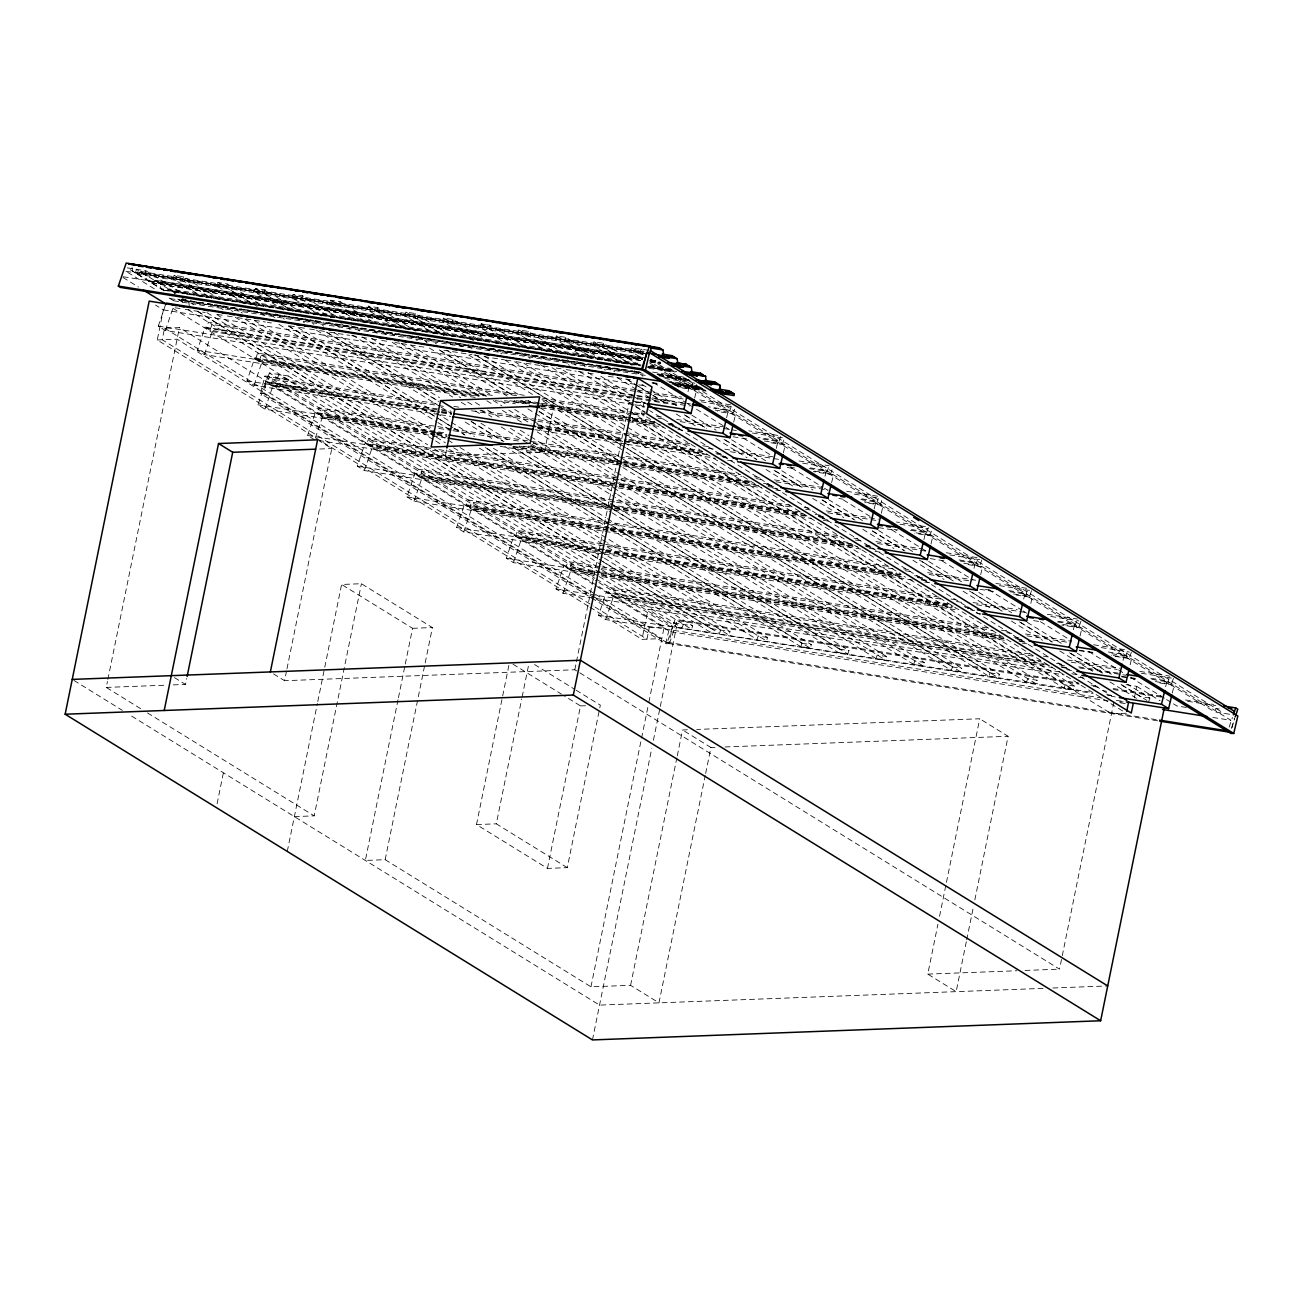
<?xml version="1.0" encoding="UTF-8"?>
<svg xmlns="http://www.w3.org/2000/svg" width="1303" height="1303" viewBox="0 0 1303 1303"><rect width="100%" height="100%" fill="white"/><g stroke="black" fill="none" stroke-linecap="round" stroke-linejoin="round"><path stroke-width="0.75" stroke-dasharray="5 3.75" d="M647.379 353.781L134.909 272.604L644.301 353.406M149.356 281.253L642.412 359.677M642.721 358.879L157.663 282.099L155.236 280.275L151.734 283.044L640.783 360.508M171.719 290.618L169.423 289.103L165.921 291.807M588.337 606.204L157.272 339.953L163.38 309.902L155.497 305.032M596.66 585.291L179.439 327.607L164.585 328.161L162.223 339.774L593.288 606.025M140.61 708.653L106.243 687.414L107.449 681.453M107.856 679.466L179.439 327.607M173.299 684.889L185.498 684.433L186.704 678.472M217.096 803.723L223.399 772.777M1113.837 702.187L1059.534 969.155L574.802 669.758L284.559 680.703L286.579 670.784M286.969 668.797L331.776 448.558L319.17 440.772M287.279 851.429L317.378 703.506M317.785 701.535L341.598 584.461L361.403 583.711L432.384 627.557L425.12 663.276M294.364 816.606L314.186 815.857L361.403 583.711M446.506 449.991L445.317 455.789L544.393 452.06L553.824 405.624L542.797 398.816M398.034 699.727L365.345 860.436L385.151 859.687L590.959 986.811L630.587 985.329L658.976 1002.854L705.249 775.432M398.441 697.74L404.891 665.996M405.298 664.009L412.562 628.307L341.598 584.461M385.151 859.687L424.713 665.247M576.105 690.199L600.341 705.167L567.277 867.651L547.455 868.401L476.491 824.571L509.554 662.071M567.277 867.651L496.296 823.822L521.705 698.978M522.112 696.991L528.562 665.296M574.802 669.758L576.024 663.764M576.431 661.777L629.121 402.79L643.975 402.236L647.444 404.37M547.455 868.401L580.519 705.917L563.205 695.216M643.975 402.236L641.613 413.833L845.891 540.012M592.556 595.829L661.81 638.6L641.988 639.35L648.112 609.299L1064.339 674.938M595.65 594.412L649.317 627.557L646.956 639.17L595.015 607.084M590.959 986.811L641.157 740.088M641.565 738.101L648.454 704.271M648.861 702.284L664.172 627.004L598.386 586.366M592.458 1039.924L651.793 748.28M653.406 740.316L659.888 708.457M660.295 706.47L676.501 626.841L648.112 609.299M630.587 985.329L676.86 757.89M677.267 755.903L682.544 729.973L688.603 729.745M705.656 773.445L710.933 747.499L682.544 729.973M966.305 941.776L956.158 991.648L927.769 974.123L937.916 924.234M939.544 916.27L946.043 884.346M946.45 882.343L979.726 718.767L696.698 729.436M966.712 939.789L973.211 907.865M974.839 899.884L1008.115 736.293L979.726 718.767M1134.392 697.789L1136.721 686.355L1122.649 684.124M596.579 579.281L672.723 626.32L668.634 643.731L665.686 643.715L260.665 393.555L264.77 376.127L267.718 376.16L594.934 578.271M594.201 597.768L263.613 393.571L267.718 376.16M665.686 643.715L669.791 626.303L595.357 580.324M1232.182 727.628L1234.446 717.937M688.017 391.682L689.401 385.835M694.662 398.018L696.502 390.216L678.456 387.366M726.602 417.742L728.442 409.94L708.392 406.78M733.687 422.123L735.527 414.338L717.481 411.471M776.279 448.427L778.119 440.626L758.069 437.466M783.38 452.809L785.22 445.023L769.177 442.483M824.994 476.295L826.379 470.432L810.303 467.891M831.623 482.631L833.464 474.829L813.381 471.637M874.215 508.919L876.056 501.118L859.98 498.577M881.317 513.301L883.157 505.515L865.062 502.649M923.892 539.605L925.733 531.803L909.657 529.262M930.994 543.986L932.834 536.201L914.739 533.334M974.025 568.352L975.41 562.489L957.33 559.639M980.67 574.672L982.511 566.87L966.435 564.329M1023.702 599.022L1025.086 593.174L1007.007 590.324M1030.803 603.419L1032.188 597.556L1016.112 595.015M1073.395 629.707L1074.763 623.86L1056.684 621.01M1080.024 636.043L1081.865 628.241L1061.766 625.065M1123.072 660.393L1124.44 654.546L1108.364 652.005M1130.157 664.774L1131.541 658.927L1111.443 655.751M1165.648 686.697L1167.032 680.85L1148.937 677.983M1172.293 693.033L1174.133 685.231L1158.058 682.691M144.763 274.265L145.936 270.812L127.14 267.848L163.429 290.26M219.832 299.169L183.544 276.757L174.146 275.275L172.973 278.728L202.34 296.872M632.802 404.419L165.367 330.49L158.266 326.108L166.1 303.062M165.367 330.49L173.185 307.443M182.371 280.21L183.544 276.757M244.378 302.996L216.738 285.911L217.91 282.458L227.308 283.94L263.597 306.352M475.237 397.431L204.392 354.595L197.307 350.214L205.125 327.167L650.246 397.578M257.245 306.596L226.136 287.393L227.308 283.94M204.392 354.595L212.226 331.565L205.125 327.167M283.728 309.967L254.346 291.823L255.518 288.37L264.932 289.852L301.221 312.264M293.126 311.45L263.76 293.305L264.932 289.852M438.639 414.468L254.069 385.281L246.984 380.899L254.802 357.853L495.417 395.917M479.748 395.965L259.199 361.094L255.649 358.895L257.603 353.146L524.262 395.314M259.199 361.094L261.154 355.328L257.603 353.146M254.069 385.281L261.903 362.25L254.802 357.853M321.336 315.88L291.97 297.736L293.142 294.283L302.54 295.765L337.102 317.101M445.952 437.808L265.014 409.175L257.913 404.793L265.747 381.763L450.61 410.999M269.379 373L268.206 376.453L287.018 379.417L288.175 375.948L269.379 373L597.833 575.877M302.54 295.765L301.368 299.218L291.97 297.736M265.014 409.175L272.832 386.144L439.616 412.53M277.604 377.935L278.777 374.482L691.535 629.268L692.707 625.815L597.621 567.082M357.234 320.733L329.578 303.648L330.75 300.195L340.164 301.677L376.453 324.089M340.164 301.677L338.992 305.13L329.578 303.648M314.691 439.86L307.589 435.479L315.424 412.448L446.033 433.101M315.342 437.955L322.525 416.83L435.039 434.632M415.787 331.092L377.772 307.622L368.358 306.14L367.185 309.593L396.568 327.737M377.772 307.622L376.6 311.075L405.966 329.219M451.652 335.979L415.364 313.567L405.966 312.085L404.793 315.538L434.176 333.682M860.957 549.1L364.368 470.546L357.266 466.165L365.101 443.134L801.15 512.112M415.364 313.567L414.191 317.02L441.847 334.105M364.368 470.546L372.202 447.515L617.345 486.296M489.276 341.891L452.988 319.479L443.59 317.997L442.417 321.45L473.51 340.669M451.815 322.932L452.988 319.479M912.654 580.096L414.045 501.232L406.943 496.85L414.777 473.82L850.826 542.781M414.045 501.232L421.879 478.201L612.768 508.398M528.611 348.911L490.596 325.392L481.198 323.91L480.009 327.411L509.392 345.556M489.423 328.877L490.596 325.392L481.182 323.942M564.492 353.797L528.204 331.369L518.789 329.903L517.617 333.356L546.999 351.501M602.442 553.856L463.721 531.917L456.62 527.536L464.454 504.505L609.136 527.389M527.031 334.822L528.204 331.369M463.721 531.917L471.556 508.887L905.585 577.538M602.084 359.742L565.795 337.33L556.397 335.848L555.225 339.301L582.881 356.37M565.795 337.33L564.622 340.783L592.279 357.853M593.826 575.323L513.398 562.603L506.313 558.221L514.131 535.191L604.559 549.491M513.398 562.603L521.233 539.572L955.278 608.224M639.708 365.654L603.419 343.243L594.021 341.761L592.849 345.214L622.215 363.358M603.419 343.243L602.247 346.696L631.629 364.84M648.552 350.328L631.629 347.673L630.457 351.126L642.558 358.602L146.734 279.966L146.001 274.575L143.656 273.125L145.969 274.607M1059.681 671.843L563.075 593.288L555.99 588.907L563.808 565.877L599.983 571.594M639.871 352.608L641.043 349.139L644.496 351.289M563.075 593.288L570.909 570.258L599.038 574.704M1102.257 698.131L605.667 619.593L598.566 615.211L606.4 592.181L1040.429 660.833M605.667 619.593L613.501 596.562L1049.534 665.524M691.437 387.089L692.74 383.261M694.988 389.288L696.942 383.522M731.064 406.927L729.761 410.771L713.718 408.23M734.615 409.126L733.312 412.953L715.266 410.103M1157.65 720.82L669.416 643.617L667.283 642.298L675.117 619.267L1078.965 683.13M669.416 643.617L677.234 620.57L1079.096 684.124M683.309 624.332L682.137 627.802L599.152 576.545M602.344 561.381L711.21 628.616L710.037 632.069L602.898 565.893M783.803 440.023L782.5 443.867L778.95 441.668L780.904 435.902L748.834 430.837M720.624 630.098L719.451 633.551L197.567 311.205M600.422 551.527L730.022 631.58L728.849 635.033L604.429 558.173M460.04 447.532L767.63 637.525L766.457 640.978L607.475 542.781M832.063 469.829L830.76 473.673L827.21 471.474L828.513 467.63M607.475 518.757L811.394 644.692L810.222 648.161L800.808 646.679L801.98 643.226L485.758 447.89M881.74 500.515L880.437 504.359L876.886 502.16L878.189 498.316M610.537 503.316L849.002 650.604L847.83 654.073L838.432 652.591L839.604 649.138L513.007 447.401M876.039 658.504L877.212 655.051L886.626 656.517L885.454 659.986L876.039 658.504L615.114 497.339M931.417 531.201L930.114 535.044L926.563 532.846L928.534 527.08L896.415 522.014M913.664 664.416L914.836 660.963L924.234 662.429L923.061 665.898L913.664 664.416L535.224 430.658M981.794 559.997L979.84 565.746L976.289 563.564L978.244 557.798L946.141 552.716M540.208 407.953L961.842 668.39L960.669 671.843L951.271 670.361L952.444 666.908L624.104 464.112M624.463 442.711L999.45 674.335L998.277 677.788L988.879 676.306L990.052 672.853L627.15 448.704M1031.52 590.699L1029.549 596.448L1025.998 594.266L1027.318 590.422M1026.487 682.218L1027.66 678.765L1037.074 680.247L1035.901 683.7L1026.487 682.218L629.04 436.733M1080.953 621.238L1078.982 626.987L1075.447 624.805L1076.75 620.961M630.571 411.846L1074.666 686.192L1073.493 689.645L1064.095 688.163L632.102 421.292M1131.33 652.347L1129.375 658.113L1125.825 655.914L1127.128 652.086M1148.709 701.535L1149.881 698.082L1127.421 684.205M1173.433 678.358L1171.478 684.108L1167.928 681.925L1169.231 678.081M1229.592 714.256L1214.543 711.894L1215.715 708.441L1219.478 709.027M1229.169 727.107L1232.426 717.513M1231.302 728.426L1234.56 718.816M149.112 281.432L642.46 359.644M160.171 283.386L157.712 282.099L160.204 283.337L160.92 288.729L640.783 364.775M171.963 290.846L174.39 292.116L175.156 297.459M149.21 281.285L642.346 359.302M172.012 290.813L641.076 365.003M642.623 354.269L137.532 274.216L141.033 271.513L644.122 351.24M137.532 274.281L141.033 271.561L143.379 272.962L642.754 352.233M183.625 297.817L180.123 300.521L643.112 373.912M171.866 290.83L169.423 289.038L640.441 363.7M157.272 339.953L177.078 339.203L590.829 594.771M541.706 406.096L553.824 405.624M632.704 414.175L646.565 413.654M319.658 449.014L331.776 448.558M412.562 628.307L432.384 627.557M649.317 627.557L664.172 627.004M106.243 687.414L165.172 685.199M580.519 705.917L586.464 705.689M1119.407 701.975L1123.121 701.845M1126.346 713.23L1111.475 713.8L631.955 417.611M710.933 747.499L714.972 747.352M725.087 746.961L1008.115 736.293M476.491 824.571L496.296 823.822M927.769 974.123L1016.959 970.751M1025.07 970.442L1059.534 969.155M1043.068 988.374L599.543 1005.102L129.062 714.5M1052.84 988L1107.729 985.931M260.665 393.555L263.613 393.571M669.791 626.303L1092.728 692.463M643.682 352.103L132.548 271.187L132.059 267.587M125.968 271.301L642.558 352.331M216.738 285.911L226.136 287.393M254.346 291.823L263.76 293.305M155.236 280.275L644.285 357.739L155.22 280.324L157.533 281.757M650.604 359.84L656.647 360.768M123.296 276.741L640.913 358.472M650.93 359.986L656.94 361.012M650.734 360.198L656.761 361.094M650.36 360.622L660.393 362.169M650.197 360.736L660.491 362.495M649.236 360.833L660.458 362.527M151.734 282.995L640.783 360.442M650.816 362.039L660.833 363.618L650.816 362.087M650.474 365.231L670.508 368.456M649.985 366.192L672.039 369.677M648.894 366.42L673.146 370.085M165.481 290.341L640.506 365.54M648.519 366.86L672.576 370.606M163.315 290.194L640.62 365.866M676.697 371.583L647.412 367.023L673.439 371.192M174.358 292.149L184.391 293.729M186.394 294.055L194.408 295.325M196.411 295.634L266.561 306.759M268.565 307.068L276.578 308.339M278.581 308.664L338.715 318.176M340.718 318.502L348.748 319.772M350.751 320.082L358.765 321.352M360.768 321.678L410.868 329.61M412.888 329.92L430.918 332.786M432.922 333.096L440.935 334.366M442.939 334.692L483.038 341.044M485.042 341.353L493.055 342.624M495.059 342.95L503.072 344.204M505.075 344.529L513.105 345.8M515.108 346.109L565.209 354.058M567.212 354.367L575.226 355.638M577.229 355.963L585.259 357.234M587.262 357.543L595.276 358.814M597.279 359.139L633.356 364.84M648.975 368.26L675.019 372.446M652.64 372.088L684.694 377.235M658.194 373.961L686.258 378.407L657.266 374.026M657.07 374.238L685.15 378.636M181.508 299.543L221.591 305.879M223.595 306.205L241.625 309.055M243.628 309.381L251.658 310.651M253.662 310.961L257.668 311.596M265.682 312.867L273.695 314.137M275.699 314.463L313.795 320.489M315.798 320.815L323.812 322.085M325.815 322.395L333.829 323.665L324.854 322.509M335.832 323.975L395.965 333.503M397.969 333.829L405.982 335.099M407.986 335.408L478.136 346.517M480.156 346.842L488.169 348.113M490.172 348.422L550.306 357.95M552.309 358.26L560.323 359.53L551.348 358.374M562.326 359.856L612.443 367.788M614.446 368.114L632.476 370.964M634.48 371.29L640.669 372.072M658.715 374.987L688.782 379.694M181.508 299.592L221.591 305.944M221.836 306.091L251.935 310.831M252.701 311.075L261.952 312.411M262.717 312.655L314.072 320.668M314.837 320.913L324.089 322.248M334.871 324.089L385.949 331.988M386.193 332.118L478.429 346.696M479.195 346.94L488.446 348.292M489.211 348.536L550.583 358.13M561.365 359.97L612.443 367.853M612.671 368L640.783 372.414M658.781 375.297L689.678 380.248M170.09 298.566L643.275 373.407M659.318 375.948L693.391 381.339M663.162 377.039L691.225 381.535M173.641 300.765L646.825 375.606M664.872 378.456L694.939 383.212M666.827 380.867L700.9 386.307M670.361 382.447L700.444 387.17M669.123 382.333L701.242 387.382M673.276 383.326L701.34 387.724M672.902 383.701L702.968 388.457L672.723 383.864M671.762 383.962L701.861 388.685M651.989 382.61L658.895 383.587M676.941 386.437L706.128 391.161M175.205 307.769L183.218 309.039M185.221 309.348L205.271 312.525M217.308 314.43L225.321 315.701M227.325 316.01L235.354 317.281M237.358 317.59L265.421 322.036M267.424 322.362L271.431 322.981M289.478 325.848L297.507 327.118M299.511 327.428L307.524 328.698M309.528 329.007L317.557 330.278M319.561 330.604L327.574 331.874M329.578 332.184L349.627 335.36M351.631 335.669L359.661 336.94M361.664 337.265L369.677 338.536M371.681 338.845L379.71 340.116M381.714 340.425L389.727 341.695M399.76 343.292L391.731 342.021L478.201 395.444M401.764 343.601L425.82 347.412M443.867 350.263L471.947 354.709M473.95 355.019L481.963 356.289M483.967 356.599L504.017 359.775M506.02 360.1L514.05 361.354L628.486 432.205M516.053 361.68L524.067 362.951M526.07 363.26L548.123 366.746M556.153 368.016L564.166 369.286M566.17 369.612L576.203 371.192M578.206 371.518L586.22 372.772M588.223 373.098L596.253 374.368M608.273 376.274L632.346 380.069M652.396 383.245L658.406 384.19M163.38 309.902L643.959 385.688M635.489 389.792L208.415 322.232L206.46 327.998L635.522 395.868M637.493 390.102L651.516 392.317M653.52 392.643L681.599 397.073M699.646 399.94L731.716 405.005M635.017 391.34L211.966 324.431L210.011 330.18L635.066 397.415M637.02 391.666L683.147 398.962M701.193 401.813L731.26 406.569M652.249 397.904L690.346 403.914M637.542 396.177L685.655 403.783M637.069 397.741L689.206 405.982M212.226 331.565L635.278 398.474M637.281 398.783L679.4 405.445M158.266 326.108L633.73 401.308M635.734 401.617L645.767 403.213M634.805 404.744L644.838 406.324M542.309 398.164L632.541 412.448M634.545 412.758L644.578 414.338M656.598 416.243L662.608 417.204M676.648 419.419L724.777 427.026M261.154 355.328L517.796 395.917M541.853 399.728L632.085 413.996M634.089 414.321L644.105 415.901M658.145 418.116L666.159 419.387M680.199 421.618L736.342 430.495M752.385 433.019L782.451 437.792M525.484 400.672L539.523 402.888M541.527 403.213L653.813 420.967M667.836 423.182L673.863 424.143M255.649 358.895L488.234 395.689M520.304 400.754L630.587 418.198M632.59 418.524L654.643 422.009M668.683 424.224L676.697 425.495M762.906 439.127L778.95 441.668M197.307 350.214L486.182 395.9M516.281 400.656L630.636 418.752M632.639 419.061L654.709 422.563M668.748 424.778L676.778 426.048M509.815 400.738L529.865 403.897M539.898 405.494L630.115 419.761M632.118 420.071L660.198 424.517M672.234 426.423L678.244 427.368M764.454 441L782.5 443.867M261.903 362.25L478.445 396.487M504.505 400.624L524.555 403.783M540.598 406.324L630.831 420.592M632.835 420.918L660.898 425.348M674.938 427.579L680.948 428.524M733.084 436.766L747.124 438.997M495.287 400.607L515.353 403.783M541.429 407.904L663.813 427.254M677.853 429.485L683.863 430.43M435.837 403.507L269.281 377.153L267.327 382.919L439.909 410.217M453.9 406.357L459.926 407.318M479.993 410.494L536.184 419.371M538.188 419.696L690.704 443.818M702.74 445.724L710.77 446.994M724.81 449.209L772.988 456.832M799.065 460.953L829.164 465.725M443.411 406.324L272.832 379.352L270.877 385.102L439.437 411.781M471.507 410.771L535.712 420.934M537.716 421.244L692.251 445.691M708.295 448.232L714.321 449.177M730.38 451.718L778.543 459.34M802.615 463.151L826.705 466.963M537.015 424.664L621.417 438.02M629.447 439.29L699.776 450.415M715.852 452.955L721.878 453.916M441.912 410.526L451.946 412.123M538.237 425.772L626.531 439.73M628.535 440.056L702.789 451.799M716.845 454.014L722.856 454.975M809.147 468.624L827.21 471.474M246.984 380.899L439.567 411.357M441.57 411.667L451.604 413.263M537.878 426.912L626.14 440.87M628.144 441.18L704.386 453.249M720.429 455.789L726.455 456.734M441.44 412.09L451.473 413.67M537.764 427.319L704.337 453.672M722.399 456.522L726.406 457.158M790.628 467.321L794.635 467.956M814.701 471.132L830.76 473.673M441.636 412.839L451.685 414.435M538.09 428.101L708.881 455.122M722.953 457.337L728.98 458.298M787.256 467.516L795.286 468.787M440.642 414.794L450.675 416.374M534.947 429.697L625.212 443.981M627.215 444.307L715.494 458.265M727.53 460.171L735.56 461.441M451.408 428.801L318.958 407.839L317.004 413.605L435.397 432.335M453.411 429.11L617.964 455.138M625.994 456.408L740.381 474.504M754.421 476.719L762.45 477.989M774.503 479.895L822.665 487.517M846.738 491.329L878.841 496.41M430.87 427.172L322.509 410.038L320.554 415.787L434.941 433.883M438.899 428.443L450.936 430.348M452.955 430.674L521.184 441.456M533.22 443.362L741.928 476.377M755.968 478.592L763.998 479.862M776.034 481.768L828.219 490.026M854.296 494.146L878.385 497.958M528.415 446.147L751.473 481.426M763.525 483.332L771.555 484.602M437.401 432.645L445.431 433.915M523.692 446.294L622.036 461.848M624.039 462.174L752.466 482.485M766.522 484.7L774.552 485.97M860.843 499.619L876.886 502.16M257.913 404.793L434.844 432.775M436.847 433.101L446.896 434.697M519.278 446.147L752.499 483.022M768.575 485.579L774.617 486.524M436.945 434.208L446.978 435.788M513.203 446.261L621.564 463.412M756.017 484.667L623.567 463.721L960.669 671.843M768.053 486.573L776.083 487.843M864.378 501.818L880.437 504.359M437.059 434.941L447.108 436.538M513.415 447.027L621.922 464.194M623.942 464.503L758.558 485.807M772.63 488.022L778.657 488.983M838.937 498.512L842.96 499.147M500.238 446.392L620.863 465.464M622.883 465.79L761.604 487.729M775.676 489.961L783.722 491.231M430.853 448.362L368.635 438.525L366.68 444.29L617.524 483.967M438.867 449.633L619.479 478.201M621.498 478.527L790.058 505.189M804.114 507.404L812.127 508.675M826.183 510.906L878.352 519.148M619.023 479.765L372.186 440.723L370.231 446.473L617.068 485.514M621.026 480.074L791.605 507.062M805.645 509.278L813.675 510.548M827.731 512.779L875.893 520.386M899.966 524.197L928.062 528.643M815.206 514.327L823.252 515.597M619.528 484.276L802.143 513.17M818.203 515.711L824.229 516.656M910.52 530.305L926.563 532.846M307.589 435.479L617.215 484.455M619.218 484.781L802.176 513.708M818.251 516.249L824.294 517.21M619.072 485.84L805.694 515.353M819.75 517.584L827.78 518.855M894.005 529.327L898.011 529.963M916.074 532.813L930.114 535.044M619.365 486.605L808.251 516.493M822.307 518.708L828.333 519.669M878.58 527.617L896.659 530.468M318.714 440.495L616.27 487.566M618.274 487.892L811.28 518.415M823.349 520.32L831.395 521.591M837.78 535.582L418.361 469.243L416.406 474.992L853.872 544.198M853.823 538.123L857.846 538.758M875.909 541.608L922.052 548.905M614.56 501.899L421.911 471.425L419.941 477.191L612.605 507.665M616.563 502.225L841.315 537.764M855.371 539.996L863.4 541.266M877.44 543.481L927.606 551.413M949.692 554.915L979.791 559.671M864.899 545.012L872.929 546.283M865.925 546.104L873.938 547.374M960.23 561.023L976.289 563.564M357.266 466.165L612.605 506.558M614.609 506.867L853.872 544.719M865.925 546.625L873.971 547.895M614.609 507.975L857.423 546.38M869.459 548.286L875.486 549.247M963.78 563.205L979.84 565.746M614.788 508.707L855.908 546.853M930.261 558.612L944.333 560.844M875.03 551.332L883.076 552.602M887.49 566.284L468.07 499.945L466.116 505.711L608.599 528.236M903.549 568.825L909.559 569.786M927.622 572.636L977.787 580.568M995.85 583.435L1027.969 588.5M893.044 568.792L471.621 502.144L469.666 507.893L608.126 529.8M905.08 570.698L913.11 571.968M929.169 574.509L971.305 581.171M999.401 585.617L1029.5 590.373M611.14 527.699L896.48 572.831M914.576 575.698L922.605 576.968M610.602 528.562L901.578 574.59M917.638 577.131L925.667 578.385M1009.955 591.725L1025.998 594.266M406.943 496.85L607.996 528.66M610.016 528.969L901.529 575.079M917.621 577.62L925.651 578.89M610.146 530.109L905.129 576.773M921.188 579.314L929.218 580.584M985.41 589.477L991.42 590.422M1013.506 593.924L1029.549 596.448M921.661 580.079L927.703 581.04M979.937 589.298L996.013 591.839M924.707 582.018L932.753 583.288M938.926 597.132L517.503 530.484L515.548 536.233L603.843 550.208M950.978 599.038L958.992 600.308M973.048 602.54L1017.187 609.511M1047.303 614.283L1077.402 619.039M940.473 599.005L521.053 532.666L519.099 538.432L603.387 551.755M956.532 601.546L964.546 602.817M976.598 604.722L1026.764 612.654M1050.837 616.466L1078.933 620.912M606.563 549.801L952.2 604.478M964.253 606.384L968.276 607.019M605.862 550.517L951.027 605.113M965.067 607.345L971.093 608.289M1057.385 621.938L1075.447 624.805M456.62 527.536L603.387 550.746M605.406 551.071L953.226 606.09M967.298 608.306L971.321 608.941M605.39 552.081L952.558 606.986M970.621 609.853L974.644 610.488M1062.939 624.446L1078.982 626.987M1033.637 620.619L1041.683 621.889M604.462 554.182L958.308 610.146M976.403 613.013L980.426 613.648M599.999 566.675L567.896 561.609L565.942 567.359L1001.404 636.239M602.019 567L987.316 627.948M1001.355 630.163L1009.385 631.434M1025.445 633.975L1071.603 641.271M1093.673 644.773L1127.779 650.164M599.543 568.238L571.447 563.792L569.492 569.558L593.565 573.369M601.546 568.564L992.87 630.457M1006.91 632.672L1014.939 633.942M1026.976 635.848L1071.131 642.835M1101.23 647.591L1129.326 652.037M602.002 571.919L997.854 634.528M1013.929 637.069L1019.956 638.014M1015.46 638.47L1021.471 639.415M1111.785 653.699L1125.825 655.914M506.313 558.221L1000.883 636.45M1016.975 638.991L1025.021 640.262M601.595 574.639L1006.958 638.747M1019.011 640.653L1027.025 641.923M1079.21 650.181L1093.25 652.396M1113.316 655.572L1129.375 658.113M601.058 575.03L1006.958 639.219M1019.011 641.141L1027.057 642.412M1079.291 650.669L1093.364 652.901M601.872 576.594L1007.985 640.832M1022.057 643.063L1030.103 644.333M1029.419 653.943L609.999 587.604L608.045 593.37L1041.504 661.924M1043.459 656.175L1051.488 657.445M1067.532 659.969L1119.717 668.227M1139.783 671.403L1169.882 676.159M1032.953 656.142L613.55 589.803L611.579 595.552L1049.062 664.758M1071.082 662.168L1117.241 669.465M1141.33 673.276L1171.43 678.032M1056.505 663.374L1062.531 664.318M1078.607 666.859L1120.808 673.537M1059.567 664.791L1065.577 665.735M1079.633 667.95L1125.792 675.263M1151.868 679.384L1167.928 681.925M1061.098 666.664L1067.124 667.608M1121.313 676.176L1129.326 677.446M1131.346 677.772L1135.353 678.407M1155.419 681.583L1171.478 684.108M1061.603 667.429L1069.633 668.7M1121.883 676.974L1137.959 679.514M555.99 588.907L1052.58 667.462M1066.652 669.677L1072.678 670.638M1071.734 673.749L1079.78 675.019M1078.412 677.153L1084.438 678.114M1091.018 685.036L1099.064 686.306M1113.12 688.521L1161.348 696.16M1185.453 699.972L1213.582 704.418M1093.152 686.355L1101.198 687.626M1113.251 689.531L1161.462 697.154M1187.587 701.291L1215.715 705.737M673.895 622.867L692.707 625.815M711.21 628.616L730.022 631.58M767.63 637.525L758.216 636.043L757.043 639.496L606.709 546.641M801.98 643.226L811.394 644.692M839.604 649.138L849.002 650.604M952.444 666.908L961.842 668.39M990.052 672.853L999.45 674.335M1074.682 686.16L1065.268 684.71L1064.095 688.163L1073.509 689.613L631.548 416.765M1102.875 690.655L1106.638 691.258M1149.881 698.082L1140.483 696.616L1119.733 683.798M1106.801 694.694L1114.847 695.965M1107.338 695.004L1111.101 695.59L649.708 410.608M1186.333 707.448L1176.918 705.982L1173.466 703.848M598.566 615.211L1093.152 693.44M1111.247 696.307L1115.27 696.942M1116.329 700.362L1122.355 701.323M1108.25 700.9L669.905 631.597L593.842 584.607M1120.319 702.822L1126.346 703.767M1212.816 717.448L1230.912 720.298L650.278 361.68M667.283 642.298L1157.536 719.826M631.629 347.673L643.731 355.133M650.637 359.416L1223.94 713.36M649.464 362.869L1214.543 711.894M594.021 341.761L632.036 365.231M634.317 370.834L642.949 376.16M653.324 382.577L686.16 402.855M687.886 403.914L694.792 408.181M696.519 409.256L724.175 426.325M725.901 427.4L729.354 429.534M743.182 438.069L772.565 456.213M791.572 467.956L822.665 487.175M824.408 488.234L827.861 490.368M843.416 499.977L872.782 518.122M891.789 529.865L926.352 551.218M941.906 560.811L973.015 580.03M988.57 589.64L1021.405 609.918M1023.132 610.977L1026.585 613.11M1040.413 621.661L1071.506 640.864M1088.787 651.549L1128.545 676.094M1130.271 677.153L1164.833 698.506M1166.56 699.581L1171.739 702.773M1136.721 686.355L1160.11 700.786M615.912 368.277L622.834 372.544M641.842 384.287L648.747 388.555M650.474 389.63L676.404 405.64M691.942 415.234L716.145 430.185M731.7 439.795L766.262 461.132M781.8 470.741L812.909 489.961M828.464 499.554L863.026 520.907M878.58 530.516L913.142 551.853M928.697 561.463L961.533 581.741M978.797 592.425L1011.633 612.703M1027.187 622.313L1061.75 643.649M1077.304 653.259L1111.866 674.612M606.107 366.387L614.739 371.73M626.841 379.206L637.2 385.607M638.942 386.682L651.028 394.141M652.754 395.216L666.582 403.751M685.59 415.494L706.324 428.296M725.331 440.039L756.44 459.259M775.448 471.002L804.831 489.146M822.112 499.815L854.947 520.092M872.228 530.761L905.048 551.039M922.329 561.723L951.711 579.868M972.445 592.67L1001.828 610.814M1020.835 622.557L1051.944 641.776M1070.952 653.52L1102.045 672.723M1121.069 684.466L1146.982 700.477M556.397 335.848L592.686 358.26M606.514 366.794L613.42 371.062M627.248 379.613L651.435 394.548M653.161 395.623L666.989 404.158M684.27 414.826L706.731 428.703M724.012 439.372L756.848 459.65M774.129 470.334L803.511 488.478M822.519 500.222L853.628 519.425M872.635 531.168L903.728 550.387M919.283 559.981L953.845 581.333M969.399 590.943L1002.235 611.221M1019.516 621.889L1052.352 642.167M1069.633 652.852L1102.468 673.13M596.693 364.921L605.341 370.247M617.427 377.723L636.45 389.467M638.177 390.525L650.262 398.001M651.989 399.076L657.184 402.269M676.192 414.012L696.926 426.83M715.933 438.557L747.042 457.776M766.05 469.52L793.69 486.589M812.697 498.332L843.807 517.552M862.814 529.295L893.923 548.498M912.931 560.241L944.04 579.46M963.047 591.187L992.414 609.348M1011.437 621.075L1042.53 640.294M1059.811 650.963L1092.647 671.24M1109.928 681.925L1137.584 698.994M576.577 361.257L585.226 366.599M600.781 376.209L631.874 395.412M633.6 396.487L645.702 403.963M518.789 329.903L556.804 353.374M567.18 359.775L575.812 365.117M587.914 372.593L648.389 409.94M560.827 360.035L569.46 365.377M579.835 371.778L633.405 404.858M635.131 405.933L645.49 412.334M629.121 402.79L634.317 405.999M636.043 407.073L644.692 412.416M854.556 545.354L901.285 574.232M909.95 579.574L1122.877 711.096M540.712 356.338L545.892 359.579M563.189 370.215L628.828 410.82M481.198 323.91L519.197 347.429M531.315 354.872L537.797 358.765M552.049 367.674L631.124 416.406M521.493 352.983L530.126 358.358M540.517 364.726L630.359 420.266M503.105 350.426L510.01 354.709M523.839 363.244L625.798 426.211M627.525 427.286L1037.074 680.247M443.59 317.997L479.879 340.409M493.283 348.553L501.932 353.895M629.805 432.873L1035.901 683.7M485.612 348.145L490.791 351.338M504.619 359.889L627.313 435.658M467.207 345.588L472.403 348.797M484.488 356.256L622.736 441.652M457.402 343.699L462.581 346.907M478.136 356.517L625.017 447.238M626.743 448.313L998.277 677.788M405.966 312.085L443.981 335.571M457.809 344.106L462.988 347.315M475.09 354.791L625.424 447.646M447.988 342.233L453.183 345.425M468.738 355.035L532.666 394.532M543.042 400.933L624.251 451.099M625.977 452.157L988.879 676.306M427.873 338.568L436.521 343.911M446.88 350.312L521.2 396.21M528.106 400.477L533.285 403.686M418.068 336.695L426.7 342.021M440.528 350.572L513.105 395.395M521.754 400.738L526.933 403.93M539.035 411.406L621.971 462.63M368.358 306.14L404.647 328.551M418.475 337.086L427.107 342.428M439.209 349.904L513.512 395.803M522.161 401.129L527.34 404.337M539.442 411.813L622.378 463.037M408.653 335.213L417.302 340.555M429.404 348.015L507.16 396.047M514.066 400.314L519.262 403.523M527.894 408.865L621.205 466.49M622.932 467.565L951.271 670.361M390.265 332.623L397.187 336.891M411.015 345.425L492.225 395.591M500.873 400.933L507.779 405.2M514.685 409.468L531.966 420.152M533.709 421.211L614.918 471.377M616.645 472.452L924.234 662.429M330.75 300.195L367.039 322.607M382.186 331.809L387.773 335.408M401.194 343.552L486.28 396.259M493.185 400.526L501.834 405.868M508.74 410.136L531.217 424.012M537.716 427.873L619.332 478.445M620.651 479.097L923.061 665.898M372.788 330.327L377.968 333.535M486.833 400.77L493.756 405.054M502.388 410.38L521.395 422.123M350.93 325.652L359.563 330.978M371.664 338.454L466.702 397.154M475.351 402.497L480.53 405.689M487.436 409.973L501.264 418.507M520.272 430.251L528.92 435.577M530.647 436.652L611.856 486.817M613.599 487.876L886.626 656.517M293.142 294.283L331.157 317.769M341.109 323.763L350.165 329.496M362.267 336.972L460.757 397.806M467.663 402.09L474.178 405.95M481.084 410.217L491.866 417.025M510.467 428.361L531.608 441.57M532.927 442.238L616.286 493.87M617.606 494.537L885.454 659.986M531.771 444.274L544.393 452.06M335.164 324.414L340.344 327.623M352.445 335.099L452.678 397.008M461.311 402.334L468.233 406.601M475.139 410.868L482.045 415.152M501.052 426.879L528.709 443.965M530.435 445.023L613.387 496.264M315.033 320.799L323.681 326.141M334.04 332.542L439.453 397.643M480.937 423.263L510.304 441.408M518.952 446.75L608.81 502.258M305.228 318.926L313.86 324.252M327.688 332.786L438.28 401.112M471.116 421.39L503.952 441.668M512.584 446.994L612.817 508.903M614.544 509.978L847.83 654.073M255.518 288.37L291.807 310.782M305.635 319.316L312.541 323.584M326.369 332.135L438.688 401.503M471.523 421.781L502.632 441M295.814 317.443L304.462 322.786M316.564 330.245L439.258 406.031M440.984 407.106L451.343 413.507M465.171 422.042L494.554 440.186M504.912 446.587L610.325 511.704M612.052 512.763L838.432 652.591M275.699 313.828L284.331 319.154M298.159 327.688L434.681 412.025M436.407 413.084L474.422 436.57M493.43 448.313L605.748 517.682M267.604 313.013L274.526 317.281M288.338 325.815L438.688 418.67M440.414 419.745L452.516 427.221M454.242 428.28L464.601 434.681M485.335 447.499L609.755 524.343M611.498 525.402L810.222 648.161M217.91 282.458L254.199 304.869M266.284 312.345L274.933 317.671M288.761 326.222L452.923 427.612M454.649 428.687L465.008 435.088M259.932 312.59L265.112 315.798M278.94 324.333L436.196 421.472M437.922 422.53L451.75 431.065M479.39 448.151L609.006 528.204M610.732 529.262L800.808 646.679M233.66 307.703L242.293 313.046M254.394 320.522L446.212 438.997M447.939 440.056L453.118 443.264M174.146 275.275L211.754 298.354M223.855 305.83L232.895 311.564M244.997 319.04L435.072 436.456M436.391 437.108L445.447 442.857M453.672 447.792L606.156 542.113M214.441 304.348L223.09 309.691M235.175 317.166L433.899 439.909M435.625 440.968L440.821 444.176M449.454 449.502L604.983 545.566M145.936 270.812L182.225 293.224M196.053 301.759L202.975 306.026M216.787 314.577L427.612 444.779M434.518 449.063L598.696 550.452M141.033 271.561L143.428 273.321M175.872 293.468L136.538 269.33L135.365 272.783L166.475 292.002M184.928 299.218L193.561 304.56M206.982 312.687L603.11 557.521M178.56 299.462L183.756 302.671M177.729 299.104L184.163 303.078M197.991 311.612L600.618 560.306M127.694 272.376L155.334 289.445M169.162 297.996L174.341 301.188M188.169 309.739L601.172 564.834M288.175 375.948L595.894 566.023M123.003 277.49L138.46 287.035M172.794 308.241L301.547 387.773L265.389 381.73L592.116 583.532M264.77 376.127L593.631 579.265M164.585 328.161L593.907 593.337M595.943 598.843L668.634 643.731M590.064 607.279L641.988 639.35M534.556 664.53L574.362 689.124M513.007 664.204L561.479 694.141M273.516 673.879L284.559 680.703M174.455 677.609L185.498 684.433M147.483 712.904L314.186 815.857M73.962 680.459L122.368 710.363M188.593 300.879L189.342 306.221M705.412 390.248L673.358 385.167L705.412 390.297"/><path stroke-width="1.5" d="M674.579 357.445L672.185 355.638L668.683 358.406L666.289 356.582M684.433 372.674L694.743 374.368L692.072 372.853L691.356 367.462L686.388 364.4L682.886 367.169L680.541 365.426M717.106 383.619L714.761 381.942L711.259 384.711L706.275 381.616L696.274 379.987M718.132 393.083L734.192 395.607L733.931 393.767L728.963 390.705L725.462 393.473L723.1 391.796M1164.296 707.855L1100.644 1020.754L592.458 1039.924L65.15 714.223L149.193 301.14L637.802 378.196L652.005 386.958L646.565 413.654L1131.297 713.05L1133.235 703.506M164.211 710.493L218.529 443.525L317.59 439.795L270.356 671.925M187.111 676.501L232.716 452.288L218.529 443.525M440.577 400.607L431.13 447.027L530.191 443.297L539.637 396.861L440.577 400.607L454.763 409.37L539.686 406.161M446.896 448.053L454.763 409.37M1100.644 1020.754L573.336 695.053L637.802 378.196M1126.737 711.308L1128.707 701.633M642.477 370.036L646.581 352.624L649.529 352.641L1237.85 716.031L1233.746 733.442L1230.814 733.426L642.477 370.036L645.425 370.052L1233.746 733.442M645.425 370.052L649.529 352.641M694.206 399.972L690.981 413.621L683.88 409.24L686.648 397.545M732.775 426.032L730.006 437.727L722.921 433.345L726.129 419.696M782.908 454.763L779.699 468.412L772.598 464.031L775.35 452.336M831.167 484.569L827.942 498.218L820.857 493.837L824.082 480.188M880.388 517.21L877.636 528.904L870.534 524.523L873.759 510.874M930.521 545.941L927.313 559.59L920.211 555.208L922.964 543.514M979.742 578.581L976.989 590.275L969.888 585.894L972.657 574.2M1029.891 607.312L1026.666 620.961L1019.565 616.58L1022.334 604.885M1079.112 639.952L1076.343 651.647L1069.242 647.265L1072.467 633.616M1129.245 668.683L1126.02 682.332L1118.919 677.951L1122.144 664.302M1171.82 694.988L1168.612 708.637L1161.51 704.255L1164.735 690.606M666.305 356.941L658.292 355.67M688.701 365.915L684.678 365.247M690.557 371.583L700.574 373.228L702.952 374.906M708.881 383.229L698.636 381.502L708.702 382.919M723.084 392.008L713.05 390.411M118.345 286.123L641.662 368.879L643.796 370.182L120.479 287.426L118.345 286.123L126.179 263.076L649.497 345.832L651.614 347.152L649.269 354.074M641.662 368.879L649.497 345.832M659.399 347.787L128.264 263.613L660.344 348.553M1233.355 714.842L1235.684 707.904L1223.631 705.998M1235.211 716.911L1237.817 709.223L1235.684 707.904M658.048 355.458L666.322 356.729M674.596 357.397L677.153 358.7L677.886 364.091L680.394 365.345M717.334 383.652L719.745 385.004L720.494 390.346L723.002 391.682M688.945 366.127L685.003 365.394M682.886 367.12L670.85 365.215L682.886 367.169L686.388 364.4L676.355 362.82L686.372 364.449M685.052 373.977L697.072 375.932L700.574 373.163M666.175 356.631L651.663 353.422M660.442 348.65L662.966 349.937L663.683 355.312M232.716 452.288L315.603 449.16M72.235 679.4L580.421 660.246L1107.729 985.931M65.15 714.223L573.336 695.053M131.147 264.542L135.479 265.323M139.16 265.812L143.493 266.578M147.19 267.082L151.523 267.848L146.343 267.245M155.204 268.353L159.536 269.118L155.529 268.548M163.217 269.607L167.55 270.389L163.559 269.819M171.23 270.877L177.289 271.806M179.57 272.294L201.346 275.617M205.304 276.285L209.36 276.887M213.334 277.555L217.666 278.337M221.347 278.826L233.693 280.878L227.683 279.982M237.374 281.367L241.707 282.148L237.716 281.562M245.404 282.637L259.46 284.82M261.756 285.308L283.517 288.631M287.491 289.299L291.53 289.901M295.504 290.569L299.837 291.351M303.518 291.839L307.85 292.621M311.531 293.11L315.88 293.892M319.561 294.38L323.893 295.162L319.887 294.576M327.574 295.651L333.633 296.563M357.673 300.374L335.913 297.068L339.936 297.752M361.648 301.042L365.703 301.644M369.661 302.312L373.994 303.094M377.675 303.583L382.023 304.365M385.704 304.853L390.037 305.635L386.03 305.065M393.718 306.124L398.05 306.905M401.731 307.394L407.79 308.306M411.748 308.974L415.804 309.577M431.847 312.117L418.1 310.081L422.107 310.766M435.805 312.785L439.86 313.388M443.818 314.056L447.874 314.658M451.848 315.326L456.18 316.108M459.861 316.596L464.194 317.378M467.875 317.867L472.207 318.649L468.217 318.079M475.888 319.137L480.221 319.919M485.954 320.701L489.961 321.336M497.99 322.607L492.257 321.825L496.28 322.525M514.017 325.131L500.271 323.095L504.294 323.796M517.991 325.799L522.031 326.401M526.005 327.069L530.337 327.851M534.018 328.34L538.351 329.122M542.032 329.61L546.364 330.392L542.374 329.822M550.061 330.881L554.394 331.662L550.387 331.092M558.075 332.151L562.407 332.933M568.092 333.747L572.147 334.35M574.428 334.838L588.174 336.891M592.148 337.558L596.204 338.161M600.162 338.813L604.217 339.431M608.175 340.083L612.508 340.865M616.205 341.353L620.537 342.135M624.218 342.624L628.551 343.406L624.544 342.836M632.232 343.894L636.564 344.676L632.574 344.106M642.298 345.458L646.304 346.093M648.601 346.582L660.621 348.569L648.601 346.647M138.33 265.975L142.336 266.61M170.416 271.057L175.579 271.724M179.586 272.36L183.593 272.995M187.599 273.63L191.606 274.265M195.613 274.9L199.636 275.536M212.519 277.718L216.526 278.353M220.533 278.989L224.539 279.624M245.73 282.832L249.736 283.468M252.619 284.054L257.75 284.738M261.756 285.373L265.779 286.008M269.786 286.644L273.793 287.279M277.8 287.914L281.806 288.549M294.722 290.716L298.729 291.351M302.736 291.986L307.866 292.67M311.873 293.305L315.88 293.941M326.809 295.781L331.923 296.481M343.943 298.387L347.95 299.022M351.957 299.657L355.963 300.293M368.912 302.443L372.919 303.078M376.925 303.713L380.932 304.348M394.043 306.335L398.066 306.971M400.998 307.524L406.08 308.241M426.114 311.401L430.137 312.036M443.101 314.17L447.108 314.805M451.115 315.44L455.122 316.075M476.23 319.349L480.237 319.984M508.3 324.431L512.307 325.066M517.275 325.913L521.298 326.548M525.304 327.183L529.311 327.819M533.318 328.454L537.341 329.073M557.391 332.249L562.407 332.998M574.444 334.904L578.451 335.539M582.457 336.174L586.464 336.809M591.464 337.64L595.471 338.275M599.494 338.91L603.501 339.546M607.507 340.181L611.514 340.816M650.914 348.064L662.966 349.937M662.168 354.041L672.185 355.686M666.794 355.98L674.824 357.315M669.107 357.478L677.153 358.7M658.666 356.761L668.683 358.406M667.869 362.495L677.918 364.042M672.234 364.221L680.541 365.671M672.478 364.433L691.356 367.462M682.055 371.274L692.105 372.821M692.854 373.065L702.92 374.612M697.186 373.831L705.542 376.241L706.275 381.616L696.258 380.036M704.744 380.346L714.761 381.991M709.06 382.137L717.399 383.619M711.699 383.766L719.745 385.004L720.461 390.395L710.477 388.766M701.242 383.066L711.259 384.711M718.947 389.108L728.963 390.753M725.25 391.226L731.602 392.382M166.1 303.062L663.341 381.714M712.822 390.216L722.839 391.861M725.543 392.333L733.573 393.555M172.143 304.951L176.149 305.586M180.156 306.221L184.179 306.856M204.229 310.033L208.236 310.668M222.276 312.883L226.282 313.518M230.289 314.153L234.296 314.789M238.302 315.424L242.325 316.059M246.332 316.694L250.339 317.329M254.346 317.965L258.352 318.6M296.449 324.626L300.472 325.261M304.479 325.897L308.485 326.532M312.492 327.151L316.499 327.786M320.522 328.421L324.528 329.056M328.535 329.692L332.542 330.327M378.652 337.624L382.675 338.259M386.682 338.894L390.688 339.529M394.695 340.164L398.718 340.8M402.725 341.435L406.731 342.07M452.841 349.351L456.848 349.986M460.871 350.621L464.878 351.256M468.885 351.891L472.891 352.527M476.898 353.162L480.921 353.797M484.928 354.432L488.934 355.067M527.031 361.094L531.038 361.729M535.044 362.364L539.067 363M543.074 363.635L547.081 364.27M551.088 364.905L555.094 365.524M559.117 366.159L563.124 366.794M601.22 372.821L605.227 373.456M609.234 374.091L613.241 374.727M625.277 376.632L629.284 377.267M633.291 377.903L637.314 378.538M725.885 392.545L733.931 393.767M725.462 393.425L715.445 391.828L725.462 393.473M692.349 404.239L702.366 405.819M693.668 405.054L699.695 406.015M647.77 403.523L683.88 409.24M648.845 406.959L690.981 413.621M729.989 433.019L752.043 436.505M730.836 434.062L734.843 434.697M738.85 435.332L742.857 435.968M682.788 426.993L722.921 433.345M529.393 405.999L539.426 407.578M687.886 431.065L730.006 437.727M780.155 463.135L800.254 466.311M779.047 463.852L783.07 464.487M787.077 465.122L791.084 465.757M453.607 413.572L535.859 426.586M732.465 457.679L772.598 464.031M452.678 416.699L532.927 429.387M737.563 461.751L779.699 468.412M827.828 493.495L851.934 497.306M832.747 495.173L836.754 495.808M840.777 496.443L844.784 497.078M448.916 435.007L511.232 444.86M780.644 487.485L820.857 493.837M447.971 438.117L492.192 445.121M785.725 491.54L827.942 498.218M877.505 524.181L899.607 527.682M878.401 525.223L882.424 525.858M886.431 526.493L890.454 527.129M830.32 518.171L870.534 524.523M835.402 522.226L877.636 528.904M927.182 554.866L951.304 558.678M940.163 557.847L944.186 558.482M877.994 548.53L920.211 555.208M885.095 552.912L927.313 559.59M976.859 585.552L998.961 589.054M929.674 579.542L969.888 585.894M934.772 583.597L976.989 590.275M1026.536 616.238L1046.635 619.414M1029.289 617.492L1033.295 618.127M1039.322 619.088L1043.328 619.723M977.348 609.902L1019.565 616.58M982.429 613.974L1026.666 620.961M1076.213 646.923L1098.331 650.409M1029.044 640.897L1069.242 647.265M1034.126 644.969L1076.343 651.647M1126.834 674.498L1138.903 676.404M1076.701 671.273L1118.919 677.951M1081.799 675.329L1126.02 682.332M1227.768 707.643L1231.791 708.278M1119.293 697.577L1161.51 704.255M1126.378 701.959L1168.612 708.637M1162.537 709.5L1206.773 716.487M1159.54 720.136L1227.866 730.95M1159.67 721.145L1229.983 732.253M694.694 374.466L697.072 375.932M650.441 350.621L1234.527 711.389M913.664 517.389L918.843 520.581M647.444 404.37L737.465 459.975M740.918 462.109L1126.965 700.558M143.607 290.211L165.921 304.006M705.542 376.241L695.525 374.645L705.509 376.274"/></g></svg>
